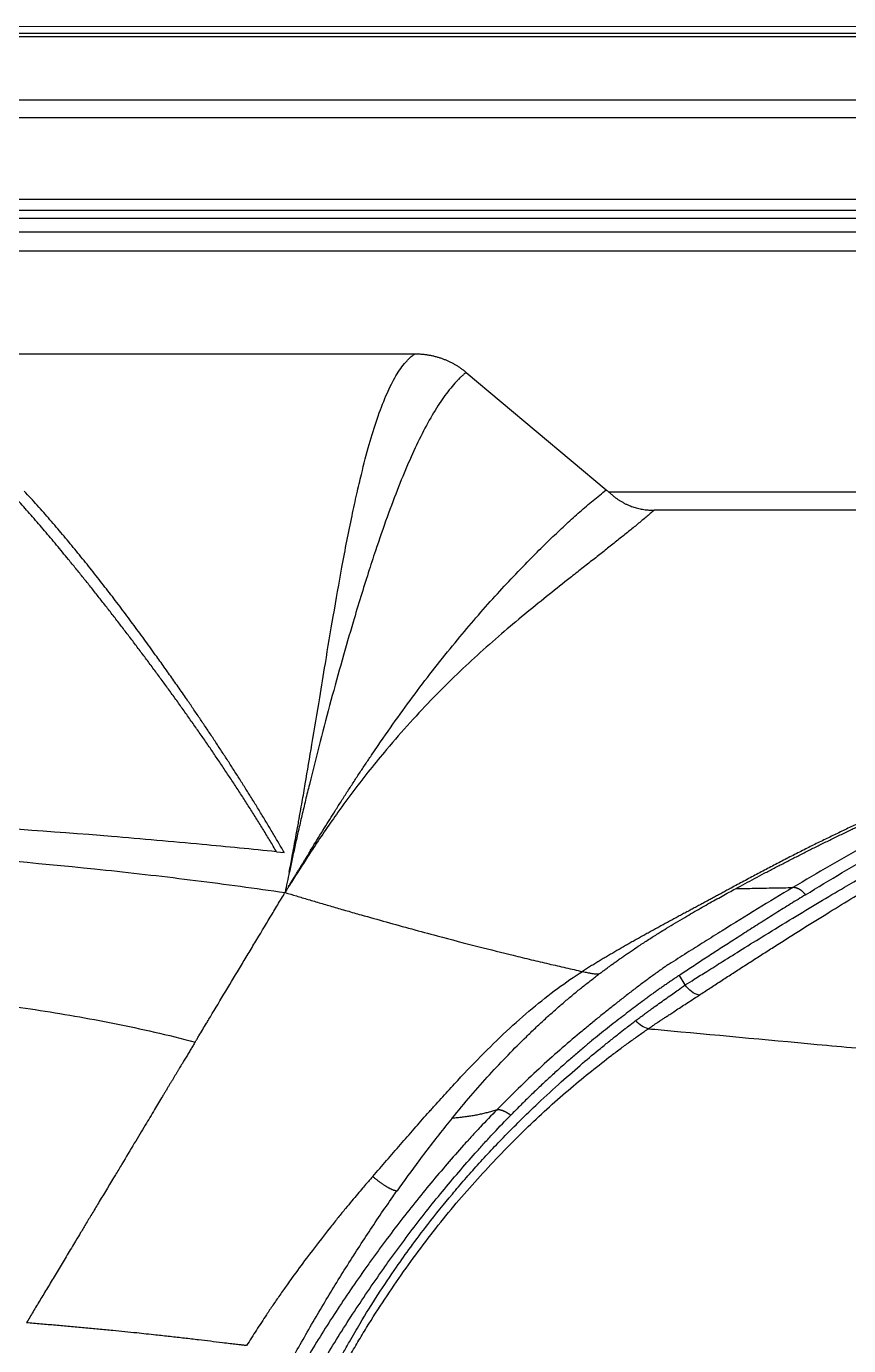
# Model space of a CAD drawing. Header units: inches. Extents: x 0 to 84, y -22 to 124.
# Drawn here: x 47.81 to 58.11, y 68.06 to 84.58 of the extents above; entities that cross this region are included whole.
import ezdxf

# ---------------------------------------------------------------- set-up
doc = ezdxf.new("R2010")
doc.units = ezdxf.units.IN
doc.header["$MEASUREMENT"] = 0
doc.layers.add('1', color=4, linetype='Continuous')

# ---------------------------------------------------------------- blocks, each defined once
blk = doc.blocks.new('2026 RELAY')
at = {"layer": '1', "linetype": 'Continuous', "lineweight": 18}
blk.add_line((5.882, 84.082), (78.2, 84.082), dxfattribs=at)
at = {"layer": '1', "color": 3, "linetype": 'Continuous', "lineweight": 25}
for p, q in [((11.728, 83.997), (72.354, 83.997)), ((11.728, 83.957), (72.354, 83.957)), ((72.354, 83.156), (11.728, 83.156)), ((11.728, 82.941), (72.354, 82.941)), ((69.789, 81.915), (14.293, 81.915)), ((14.293, 81.779), (69.789, 81.779)), ((61.461, 81.677), (21.921, 81.677)), ((21.921, 81.51), (61.461, 81.51)), ((21.921, 81.271), (61.461, 81.271)), ((31.405, 79.981), (52.677, 79.981)), ((53.318, 79.749), (55.072, 78.278)), ((65.23, 78.25), (55.106, 78.25)), ((64.935, 78.021), (55.672, 78.021)), ((49.818, 75.658), (49.817, 75.658)), ((51.103, 73.492), (51.106, 73.491)), ((51.095, 73.309), (51.096, 73.308)), ((56.06, 72.076), (55.988, 72.196))]:
    blk.add_line(p, q, dxfattribs=at)
at = {"layer": '1', "color": 3, "linetype": 'Continuous', "lineweight": 25, "flags": 128}
for points in [[(50.945, 73.744), (50.993, 73.739), (51.041, 73.734)], [(51.041, 73.734), (51.04, 73.737), (51.038, 73.74)]]:
    blk.add_lwpolyline(points, dxfattribs=at)
at = {"layer": '1', "color": 3, "linetype": 'Continuous', "lineweight": 25}
for points, knots in [([(51.103, 73.491), (51.116, 73.556), (51.136, 73.661), (51.165, 73.818), (51.192, 73.965), (51.226, 74.152), (51.264, 74.364), (51.32, 74.686), (51.394, 75.123), (51.477, 75.626), (51.565, 76.163), (51.658, 76.716), (51.747, 77.225), (51.825, 77.639), (51.887, 77.946), (51.948, 78.224), (52.019, 78.528), (52.102, 78.847), (52.205, 79.177), (52.31, 79.456), (52.405, 79.651), (52.483, 79.778), (52.535, 79.847), (52.577, 79.895), (52.606, 79.924), (52.63, 79.946), (52.649, 79.961), (52.664, 79.972), (52.673, 79.978), (52.677, 79.981)], [0, 0, 0, 0, 0.021699, 0.035701, 0.052922, 0.071404, 0.099163, 0.124965, 0.181569, 0.249955, 0.301644, 0.374957, 0.45528, 0.499964, 0.545158, 0.586827, 0.624976, 0.689339, 0.749991, 0.814654, 0.87502, 0.906681, 0.93756, 0.953468, 0.968848, 0.979165, 0.987796, 0.994741, 1, 1, 1, 1]), ([(52.677, 79.981), (52.684, 79.981), (52.698, 79.981), (52.718, 79.98), (52.739, 79.979), (52.759, 79.978), (52.779, 79.976), (52.799, 79.974), (52.82, 79.971), (52.84, 79.968), (52.86, 79.964), (52.88, 79.961), (52.899, 79.956), (52.919, 79.952), (52.939, 79.946), (52.959, 79.941), (52.978, 79.935), (52.998, 79.929), (53.023, 79.92), (53.053, 79.908), (53.089, 79.893), (53.124, 79.876), (53.158, 79.858), (53.192, 79.839), (53.225, 79.818), (53.257, 79.797), (53.288, 79.773), (53.308, 79.757), (53.318, 79.749)], [0, 0, 0, 0, 0.029605, 0.059114, 0.088537, 0.117887, 0.147176, 0.176416, 0.20562, 0.234799, 0.263967, 0.293134, 0.322315, 0.35152, 0.380762, 0.410054, 0.439408, 0.468835, 0.498348, 0.554582, 0.610492, 0.666164, 0.721682, 0.777133, 0.832605, 0.888182, 0.943952, 1, 1, 1, 1]), ([(53.318, 79.749), (53.314, 79.746), (53.307, 79.739), (53.295, 79.729), (53.284, 79.72), (53.273, 79.71), (53.261, 79.7), (53.245, 79.684), (53.225, 79.664), (53.202, 79.64), (53.162, 79.597), (53.107, 79.532), (53.011, 79.404), (52.892, 79.217), (52.75, 78.954), (52.61, 78.654), (52.47, 78.316), (52.327, 77.936), (52.201, 77.572), (52.091, 77.236), (51.998, 76.938), (51.889, 76.576), (51.764, 76.143), (51.626, 75.644), (51.488, 75.124), (51.383, 74.704), (51.307, 74.392), (51.262, 74.199), (51.218, 74.012), (51.178, 73.832), (51.141, 73.659), (51.117, 73.546), (51.106, 73.491)], [0, 0, 0, 0, 0.005157, 0.010312, 0.015466, 0.019579, 0.024699, 0.030827, 0.041105, 0.051405, 0.061729, 0.092786, 0.12359, 0.185351, 0.247626, 0.307567, 0.369105, 0.432318, 0.497282, 0.537249, 0.579072, 0.622754, 0.684754, 0.748457, 0.810821, 0.874239, 0.897405, 0.919688, 0.941089, 0.961608, 0.981245, 1, 1, 1, 1]), ([(50.945, 73.744), (50.931, 73.767), (50.904, 73.813), (50.863, 73.881), (50.822, 73.95), (50.781, 74.018), (50.739, 74.085), (50.697, 74.153), (50.655, 74.22), (50.612, 74.287), (50.57, 74.354), (50.527, 74.42), (50.484, 74.487), (50.441, 74.553), (50.397, 74.619), (50.354, 74.685), (50.31, 74.751), (50.266, 74.816), (50.222, 74.882), (50.178, 74.947), (50.134, 75.012), (50.089, 75.077), (50.045, 75.141), (50, 75.206), (49.955, 75.27), (49.91, 75.334), (49.865, 75.398), (49.82, 75.462), (49.775, 75.526), (49.729, 75.589), (49.684, 75.653), (49.638, 75.716), (49.592, 75.779), (49.547, 75.842), (49.501, 75.905), (49.455, 75.967), (49.409, 76.029), (49.363, 76.092), (49.317, 76.154), (49.27, 76.215), (49.224, 76.277), (49.178, 76.338), (49.132, 76.4), (49.085, 76.461), (49.039, 76.521), (48.992, 76.582), (48.946, 76.642), (48.899, 76.703), (48.853, 76.763), (48.806, 76.822), (48.759, 76.882), (48.713, 76.941), (48.666, 77), (48.62, 77.059), (48.573, 77.117), (48.526, 77.175), (48.48, 77.233), (48.433, 77.291), (48.386, 77.348), (48.33, 77.417), (48.265, 77.496), (48.19, 77.586), (48.115, 77.676), (48.04, 77.764), (47.965, 77.852), (47.89, 77.938), (47.816, 78.024), (47.742, 78.108), (47.667, 78.191), (47.593, 78.273), (47.52, 78.354), (47.47, 78.407), (47.446, 78.433)], [0, 0, 0, 0, 0.012932, 0.025865, 0.038797, 0.05173, 0.064662, 0.077594, 0.090527, 0.103459, 0.116391, 0.129322, 0.142254, 0.155185, 0.168116, 0.181046, 0.193977, 0.206908, 0.219838, 0.232769, 0.2457, 0.258631, 0.271562, 0.284494, 0.297426, 0.310357, 0.323289, 0.336221, 0.349153, 0.362084, 0.375016, 0.387947, 0.400879, 0.41381, 0.426741, 0.439672, 0.452603, 0.465534, 0.478465, 0.491396, 0.504327, 0.517259, 0.53019, 0.543121, 0.556052, 0.568983, 0.581913, 0.594844, 0.607775, 0.620705, 0.633635, 0.646565, 0.659495, 0.672425, 0.685355, 0.698285, 0.711214, 0.724144, 0.737074, 0.750003, 0.770835, 0.791666, 0.812498, 0.83333, 0.854161, 0.874993, 0.895825, 0.916658, 0.937491, 0.958325, 0.979162, 1, 1, 1, 1]), ([(49.817, 75.658), (49.8, 75.684), (49.765, 75.735), (49.712, 75.811), (49.659, 75.887), (49.606, 75.962), (49.552, 76.038), (49.498, 76.114), (49.439, 76.196), (49.374, 76.286), (49.304, 76.384), (49.233, 76.481), (49.161, 76.578), (49.089, 76.675), (49.017, 76.771), (48.944, 76.868), (48.87, 76.964), (48.796, 77.06), (48.722, 77.155), (48.647, 77.25), (48.572, 77.345), (48.496, 77.439), (48.419, 77.533), (48.342, 77.627), (48.265, 77.719), (48.187, 77.812), (48.108, 77.903), (48.029, 77.994), (47.949, 78.084), (47.868, 78.173), (47.815, 78.231), (47.787, 78.261)], [0, 0, 0, 0, 0.026529, 0.053127, 0.079794, 0.106531, 0.133336, 0.160212, 0.187157, 0.222173, 0.257368, 0.292743, 0.328298, 0.364034, 0.399952, 0.436051, 0.472334, 0.508801, 0.545451, 0.582288, 0.61931, 0.65652, 0.693918, 0.731506, 0.769285, 0.807254, 0.845416, 0.88377, 0.922318, 0.961061, 1, 1, 1, 1]), ([(51.095, 73.309), (51.104, 73.324), (51.123, 73.355), (51.151, 73.4), (51.177, 73.443), (51.202, 73.484), (51.226, 73.523), (51.249, 73.561), (51.27, 73.597), (51.291, 73.631), (51.311, 73.663), (51.329, 73.693), (51.347, 73.722), (51.363, 73.749), (51.379, 73.775), (51.439, 73.874), (51.539, 74.037), (51.66, 74.229), (51.757, 74.382), (51.836, 74.505), (51.914, 74.625), (51.991, 74.742), (52.067, 74.856), (52.142, 74.967), (52.275, 75.162), (52.465, 75.434), (52.712, 75.771), (52.961, 76.095), (53.205, 76.397), (53.445, 76.681), (53.678, 76.944), (53.911, 77.195), (54.094, 77.384), (54.229, 77.521), (54.317, 77.607), (54.404, 77.691), (54.489, 77.772), (54.574, 77.851), (54.659, 77.928), (54.742, 78.002), (54.825, 78.074), (54.908, 78.144), (54.99, 78.212), (55.044, 78.256), (55.072, 78.278)], [0, 0, 0, 0, 0.005801, 0.011395, 0.016782, 0.021963, 0.026938, 0.031707, 0.036271, 0.040631, 0.044785, 0.048736, 0.052482, 0.056024, 0.059363, 0.062498, 0.095173, 0.125015, 0.14307, 0.161061, 0.178989, 0.196858, 0.214668, 0.232421, 0.250118, 0.309857, 0.371481, 0.435037, 0.50055, 0.561767, 0.625737, 0.687793, 0.750767, 0.774928, 0.79879, 0.822351, 0.845612, 0.868572, 0.891231, 0.913588, 0.935643, 0.957397, 0.978849, 1, 1, 1, 1]), ([(55.072, 78.278), (55.077, 78.273), (55.089, 78.264), (55.1, 78.255), (55.106, 78.25)], [0, 0, 0, 0, 0.5000249, 1, 1, 1, 1]), ([(55.106, 78.25), (55.111, 78.246), (55.119, 78.238), (55.133, 78.225), (55.146, 78.213), (55.16, 78.202), (55.174, 78.19), (55.188, 78.179), (55.203, 78.169), (55.217, 78.158), (55.232, 78.148), (55.247, 78.139), (55.263, 78.13), (55.278, 78.121), (55.294, 78.112), (55.31, 78.104), (55.326, 78.096), (55.342, 78.089), (55.363, 78.08), (55.388, 78.07), (55.418, 78.06), (55.448, 78.051), (55.479, 78.043), (55.511, 78.036), (55.542, 78.031), (55.574, 78.027), (55.607, 78.024), (55.639, 78.022), (55.661, 78.021), (55.672, 78.021)], [0, 0, 0, 0, 0.030984, 0.061692, 0.092139, 0.12234, 0.152312, 0.182069, 0.21163, 0.241009, 0.270226, 0.299296, 0.328238, 0.35707, 0.385809, 0.414474, 0.443083, 0.471655, 0.500209, 0.550439, 0.600328, 0.649981, 0.699507, 0.749012, 0.798607, 0.848397, 0.89849, 0.94899, 1, 1, 1, 1]), ([(55.672, 78.021), (55.656, 78.007), (55.622, 77.979), (55.571, 77.936), (55.518, 77.892), (55.463, 77.847), (55.408, 77.801), (55.35, 77.754), (55.291, 77.707), (55.231, 77.658), (55.169, 77.609), (55.105, 77.558), (55.04, 77.507), (54.974, 77.454), (54.906, 77.401), (54.836, 77.346), (54.765, 77.29), (54.692, 77.233), (54.557, 77.126), (54.355, 76.966), (54.08, 76.744), (53.793, 76.504), (53.404, 76.163), (52.915, 75.696), (52.451, 75.186), (52.116, 74.776), (51.913, 74.515), (51.728, 74.263), (51.56, 74.023), (51.442, 73.847), (51.358, 73.718), (51.306, 73.639), (51.252, 73.554), (51.197, 73.469), (51.145, 73.386), (51.112, 73.333), (51.096, 73.308)], [0, 0, 0, 0, 0.012429, 0.025144, 0.038142, 0.051426, 0.064994, 0.078846, 0.092983, 0.107404, 0.122109, 0.137097, 0.152367, 0.16792, 0.183755, 0.199872, 0.216269, 0.232947, 0.249905, 0.309107, 0.370544, 0.434197, 0.500049, 0.626023, 0.750091, 0.792825, 0.834475, 0.875063, 0.906273, 0.937532, 0.947371, 0.957782, 0.968766, 0.980234, 0.990646, 1, 1, 1, 1]), ([(56.06, 72.076), (56.098, 72.1), (56.188, 72.157), (56.344, 72.255), (56.543, 72.38), (56.786, 72.532), (57.079, 72.713), (57.401, 72.91), (57.733, 73.111), (58.102, 73.329), (58.522, 73.572), (59.007, 73.843), (59.518, 74.118), (59.988, 74.362), (60.404, 74.573), (60.753, 74.747), (61.091, 74.913), (61.418, 75.071), (61.734, 75.222), (61.963, 75.33), (62.108, 75.399), (62.174, 75.43), (62.243, 75.462), (62.313, 75.495), (62.384, 75.529), (62.457, 75.565), (62.574, 75.623), (62.715, 75.696), (62.856, 75.774), (62.955, 75.831), (63.037, 75.879), (63.123, 75.931), (63.222, 75.994), (63.31, 76.055), (63.383, 76.109), (63.436, 76.151), (63.481, 76.189), (63.52, 76.224), (63.552, 76.254), (63.578, 76.28), (63.593, 76.296), (63.601, 76.303)], [0, 0, 0, 0, 0.014182, 0.033809, 0.058881, 0.089397, 0.12536, 0.169083, 0.210839, 0.250624, 0.308201, 0.36913, 0.433412, 0.501043, 0.546273, 0.590121, 0.632589, 0.673676, 0.713382, 0.751706, 0.759721, 0.768027, 0.776626, 0.785518, 0.794702, 0.804179, 0.813949, 0.841739, 0.862408, 0.875954, 0.887128, 0.901161, 0.918052, 0.937799, 0.949956, 0.961022, 0.970997, 0.979882, 0.987678, 0.994383, 1, 1, 1, 1]), ([(56.235, 71.948), (56.279, 71.977), (56.369, 72.036), (56.505, 72.125), (56.644, 72.215), (56.785, 72.306), (56.929, 72.399), (57.075, 72.492), (57.289, 72.629), (57.565, 72.803), (57.895, 73.008), (58.277, 73.241), (58.71, 73.498), (59.197, 73.775), (59.687, 74.043), (60.177, 74.303), (60.682, 74.561), (61.084, 74.762), (61.405, 74.92), (61.641, 75.035), (61.902, 75.162), (62.125, 75.269), (62.289, 75.347), (62.372, 75.386), (62.426, 75.412), (62.464, 75.431), (62.499, 75.448), (62.533, 75.465), (62.567, 75.482), (62.601, 75.499), (62.634, 75.516), (62.678, 75.539), (62.734, 75.569), (62.803, 75.607), (62.875, 75.647), (62.946, 75.689), (63.018, 75.733), (63.098, 75.784), (63.183, 75.84), (63.262, 75.895), (63.327, 75.943), (63.38, 75.984), (63.44, 76.033), (63.504, 76.09), (63.558, 76.143), (63.598, 76.186), (63.625, 76.217), (63.652, 76.25), (63.669, 76.272), (63.679, 76.285)], [0, 0, 0, 0, 0.016902, 0.034141, 0.051706, 0.069589, 0.087778, 0.106264, 0.12504, 0.169179, 0.210824, 0.249944, 0.314156, 0.374759, 0.434148, 0.499624, 0.559891, 0.624605, 0.651104, 0.680764, 0.713604, 0.74966, 0.764845, 0.775274, 0.780932, 0.785462, 0.789972, 0.794461, 0.798929, 0.803376, 0.807802, 0.812207, 0.821367, 0.83107, 0.841303, 0.852009, 0.863171, 0.874794, 0.891045, 0.906024, 0.916603, 0.927018, 0.937273, 0.953145, 0.968623, 0.976539, 0.984314, 0.990742, 1, 1, 1, 1]), ([(51.038, 73.74), (51.026, 73.761), (51.001, 73.804), (50.963, 73.868), (50.926, 73.932), (50.888, 73.995), (50.85, 74.059), (50.812, 74.122), (50.774, 74.185), (50.736, 74.248), (50.697, 74.311), (50.659, 74.373), (50.62, 74.436), (50.581, 74.498), (50.542, 74.56), (50.503, 74.622), (50.464, 74.684), (50.424, 74.746), (50.385, 74.807), (50.345, 74.869), (50.305, 74.93), (50.265, 74.991), (50.225, 75.052), (50.185, 75.113), (50.145, 75.174), (50.104, 75.235), (50.064, 75.296), (50.023, 75.356), (49.982, 75.417), (49.941, 75.477), (49.9, 75.537), (49.859, 75.598), (49.832, 75.638), (49.818, 75.658)], [0, 0, 0, 0, 0.031253, 0.062574, 0.093963, 0.125419, 0.156942, 0.188533, 0.220191, 0.251916, 0.283707, 0.315566, 0.347491, 0.379484, 0.411542, 0.443668, 0.47586, 0.508118, 0.540443, 0.572835, 0.605293, 0.637818, 0.670409, 0.703066, 0.735791, 0.768582, 0.80144, 0.834365, 0.867357, 0.900417, 0.933544, 0.966738, 1, 1, 1, 1]), ([(61.144, 75.229), (60.831, 75.086), (60.518, 74.94), (59.893, 74.641), (59.581, 74.487), (58.958, 74.169), (58.647, 74.004), (58.182, 73.746), (58.026, 73.658), (57.717, 73.48), (57.562, 73.389), (57.407, 73.296)], [0, 0, 0, 0, 0.25, 0.25, 0.5, 0.5, 0.75, 0.75, 0.875, 0.875, 1, 1, 1, 1]), ([(60.432, 75.07), (60.383, 75.05), (60.283, 75.008), (60.134, 74.946), (59.985, 74.883), (59.835, 74.819), (59.686, 74.756), (59.537, 74.691), (59.388, 74.627), (59.238, 74.561), (59.089, 74.495), (58.939, 74.428), (58.789, 74.361), (58.64, 74.293), (58.49, 74.224), (58.34, 74.154), (58.19, 74.083), (58.04, 74.011), (57.89, 73.938), (57.739, 73.865), (57.586, 73.788), (57.43, 73.71), (57.271, 73.628), (57.112, 73.545), (56.953, 73.461), (56.794, 73.376), (56.688, 73.319), (56.635, 73.29)], [0, 0, 0, 0, 0.039475, 0.07895, 0.118425, 0.157899, 0.197374, 0.236848, 0.276323, 0.315799, 0.355274, 0.394749, 0.434223, 0.473698, 0.513171, 0.552645, 0.592119, 0.631592, 0.671065, 0.710537, 0.75001, 0.791675, 0.833341, 0.875006, 0.916672, 0.958336, 1, 1, 1, 1]), ([(56.691, 73.282), (56.731, 73.303), (56.81, 73.346), (56.93, 73.411), (57.051, 73.475), (57.173, 73.539), (57.297, 73.603), (57.422, 73.667), (57.548, 73.732), (57.675, 73.796), (57.804, 73.859), (57.934, 73.923), (58.066, 73.987), (58.198, 74.05), (58.332, 74.114), (58.467, 74.177), (58.64, 74.257), (58.847, 74.351), (59.087, 74.459), (59.324, 74.563), (59.543, 74.658), (59.747, 74.746), (59.937, 74.827), (60.127, 74.907), (60.318, 74.987), (60.445, 75.04), (60.508, 75.066)], [0, 0, 0, 0, 0.0309238, 0.0621915, 0.0938015, 0.1257531, 0.1580466, 0.1906827, 0.2236625, 0.256987, 0.2906572, 0.3246745, 0.35904, 0.3937549, 0.4288197, 0.4642347, 0.5, 0.5642385, 0.6273175, 0.6892372, 0.7499999, 0.800004, 0.8500061, 0.9000059, 0.9500037, 1, 1, 1, 1]), ([(57.565, 73.205), (57.719, 73.299), (57.872, 73.392), (58.181, 73.574), (58.335, 73.663), (58.799, 73.925), (59.11, 74.092), (59.733, 74.415), (60.046, 74.57), (60.673, 74.873), (60.987, 75.021), (61.302, 75.166)], [0, 0, 0, 0, 0.125, 0.125, 0.25, 0.25, 0.5, 0.5, 0.75, 0.75, 1, 1, 1, 1]), ([(50.945, 73.744), (50.635, 73.776), (49.946, 73.844), (48.498, 73.972), (47.173, 74.063), (46.227, 74.112), (46.041, 74.122)], [0.0113261, 0.0113261, 0.0113261, 0.0113261, 0.0625, 0.125, 0.25, 0.2805922, 0.2805922, 0.2805922, 0.2805922]), ([(44.131, 73.835), (44.186, 73.833), (44.994, 73.806), (46.555, 73.726), (48.433, 73.563), (49.931, 73.389), (50.678, 73.288), (51.051, 73.234)], [0.6159142, 0.6159142, 0.6159142, 0.6159142, 0.625, 0.75, 0.875, 0.9375, 1, 1, 1, 1]), ([(50.08, 71.618), (50.092, 71.637), (50.167, 71.764), (50.309, 71.999), (50.472, 72.27), (50.601, 72.485), (50.73, 72.699), (50.857, 72.911), (50.967, 73.094), (51.021, 73.184), (51.044, 73.222), (51.051, 73.234)], [0.0254613, 0.0254613, 0.0254613, 0.0254613, 0.03125, 0.0625, 0.09375, 0.109375, 0.125, 0.15625, 0.171875, 0.1796875, 0.1833258, 0.1833258, 0.1833258, 0.1833258]), ([(51.096, 73.308), (51.088, 73.296), (51.073, 73.271), (51.058, 73.246), (51.051, 73.234)], [0, 0, 0, 0, 0.499714, 1, 1, 1, 1]), ([(51.051, 73.234), (51.098, 73.22), (51.195, 73.191), (51.343, 73.146), (51.498, 73.1), (51.66, 73.053), (51.829, 73.004), (52.049, 72.941), (52.425, 72.835), (52.917, 72.7), (53.447, 72.562), (53.84, 72.464), (54.131, 72.393), (54.351, 72.341), (54.564, 72.292), (54.704, 72.261), (54.773, 72.245)], [0, 0, 0, 0, 0.038043, 0.077916, 0.119625, 0.163176, 0.208573, 0.255818, 0.34085, 0.511616, 0.652428, 0.767471, 0.828325, 0.887374, 0.944597, 1, 1, 1, 1]), ([(57.407, 73.296), (57.26, 73.208), (56.964, 73.03), (56.596, 72.801), (56.301, 72.616), (56.079, 72.477), (55.923, 72.377), (55.835, 72.321), (55.819, 72.311), (55.811, 72.305), (55.806, 72.302), (55.804, 72.301), (55.793, 72.293), (55.775, 72.28), (55.721, 72.242), (55.638, 72.183), (55.528, 72.101), (55.419, 72.018), (55.309, 71.934), (55.201, 71.848), (55.091, 71.762), (54.978, 71.671), (54.86, 71.575), (54.699, 71.441), (54.49, 71.263), (54.232, 71.03), (53.969, 70.781), (53.791, 70.604), (53.702, 70.512)], [0, 0, 0, 0, 0.125, 0.25, 0.3125, 0.375, 0.4375, 0.445312, 0.449219, 0.451172, 0.452148, 0.453125, 0.453613, 0.460938, 0.46875, 0.5, 0.53125, 0.5625, 0.59375, 0.625, 0.65625, 0.6875, 0.71875, 0.75, 0.8125, 0.875, 0.9375, 1, 1, 1, 1]), ([(56.635, 73.29), (56.617, 73.28), (56.583, 73.262), (56.531, 73.233), (56.479, 73.205), (56.426, 73.177), (56.374, 73.148), (56.321, 73.12), (56.268, 73.091), (56.214, 73.063), (56.161, 73.034), (56.108, 73.005), (56.054, 72.977), (56, 72.948), (55.946, 72.919), (55.892, 72.889), (55.838, 72.86), (55.784, 72.831), (55.73, 72.801), (55.676, 72.772), (55.622, 72.742), (55.568, 72.712), (55.514, 72.682), (55.461, 72.652), (55.407, 72.622), (55.353, 72.592), (55.299, 72.561), (55.246, 72.53), (55.193, 72.499), (55.139, 72.468), (55.086, 72.437), (55.034, 72.406), (54.981, 72.374), (54.928, 72.342), (54.876, 72.31), (54.824, 72.278), (54.79, 72.256), (54.773, 72.245)], [0, 0, 0, 0, 0.028573, 0.057144, 0.085715, 0.114285, 0.142855, 0.171425, 0.199995, 0.228566, 0.257137, 0.285709, 0.314281, 0.342854, 0.371426, 0.4, 0.428573, 0.457147, 0.485721, 0.514295, 0.542868, 0.571442, 0.600015, 0.628587, 0.657159, 0.685731, 0.714302, 0.742872, 0.771442, 0.800011, 0.82858, 0.857149, 0.885718, 0.914287, 0.942857, 0.971428, 1, 1, 1, 1]), ([(54.988, 72.218), (55, 72.227), (55.025, 72.245), (55.062, 72.273), (55.101, 72.302), (55.141, 72.331), (55.182, 72.36), (55.225, 72.391), (55.268, 72.421), (55.313, 72.453), (55.36, 72.484), (55.42, 72.526), (55.506, 72.583), (55.615, 72.654), (55.726, 72.724), (55.871, 72.814), (56.043, 72.917), (56.216, 73.017), (56.343, 73.09), (56.434, 73.14), (56.522, 73.189), (56.607, 73.236), (56.664, 73.267), (56.691, 73.282)], [0, 0, 0, 0, 0.021489, 0.043761, 0.066814, 0.090646, 0.115258, 0.14065, 0.166822, 0.193772, 0.221499, 0.250001, 0.30264, 0.374999, 0.446517, 0.5, 0.635275, 0.75, 0.803707, 0.855559, 0.905556, 0.953703, 1, 1, 1, 1]), ([(57.565, 73.205), (57.534, 73.186), (57.472, 73.148), (57.38, 73.091), (57.288, 73.034), (57.195, 72.976), (57.103, 72.918), (57.011, 72.86), (56.919, 72.801), (56.827, 72.742), (56.734, 72.683), (56.618, 72.608), (56.478, 72.518), (56.314, 72.412), (56.151, 72.304), (56.042, 72.232), (55.988, 72.196)], [0, 0, 0, 0, 0.058405, 0.11681, 0.175214, 0.233618, 0.292022, 0.350426, 0.408829, 0.467232, 0.525636, 0.58404, 0.688031, 0.792021, 0.89601, 1, 1, 1, 1]), ([(56.691, 73.282), (56.771, 73.284), (56.93, 73.287), (57.169, 73.292), (57.328, 73.295), (57.407, 73.296)], [0, 0, 0, 0, 0.333336, 0.666669, 1, 1, 1, 1]), ([(57.565, 73.205), (57.563, 73.208), (57.56, 73.213), (57.554, 73.22), (57.548, 73.226), (57.542, 73.233), (57.536, 73.239), (57.53, 73.245), (57.523, 73.251), (57.517, 73.256), (57.51, 73.262), (57.503, 73.266), (57.496, 73.271), (57.488, 73.275), (57.481, 73.279), (57.474, 73.282), (57.466, 73.285), (57.459, 73.288), (57.452, 73.29), (57.444, 73.292), (57.437, 73.294), (57.429, 73.295), (57.422, 73.296), (57.414, 73.296), (57.41, 73.296), (57.407, 73.296)], [0, 0, 0, 0, 0.0433691, 0.0867667, 0.1301901, 0.1736369, 0.2171045, 0.2605901, 0.3040913, 0.3476052, 0.3911293, 0.4346608, 0.478197, 0.5217353, 0.5652728, 0.6088068, 0.6523346, 0.6958534, 0.7393604, 0.7828529, 0.8263281, 0.8697831, 0.9132153, 0.9566219, 1, 1, 1, 1]), ([(52.148, 69.678), (52.265, 69.812), (52.439, 70.012), (52.667, 70.274), (52.794, 70.419), (52.878, 70.514), (52.934, 70.577), (53.032, 70.685), (53.226, 70.898), (53.5, 71.186), (53.824, 71.502), (54.145, 71.786), (54.461, 72.037), (54.669, 72.18), (54.773, 72.245)], [0, 0, 0, 0, 0.125, 0.1875, 0.25, 0.265625, 0.28125, 0.3125, 0.375, 0.5, 0.625, 0.75, 0.875, 1, 1, 1, 1]), ([(53.142, 70.407), (53.221, 70.503), (53.378, 70.691), (53.612, 70.955), (53.844, 71.202), (54.034, 71.393), (54.184, 71.537), (54.296, 71.642), (54.407, 71.742), (54.517, 71.838), (54.627, 71.931), (54.735, 72.021), (54.844, 72.107), (54.928, 72.172), (54.976, 72.209), (54.988, 72.218)], [0, 0, 0, 0, 0.0625, 0.125, 0.1875, 0.25, 0.28125, 0.3125, 0.34375, 0.375, 0.40625, 0.4375, 0.46875, 0.5, 0.5107608, 0.5107608, 0.5107608, 0.5107608]), ([(54.773, 72.245), (54.784, 72.243), (54.804, 72.238), (54.831, 72.232), (54.852, 72.228), (54.868, 72.225), (54.883, 72.222), (54.9, 72.219), (54.919, 72.217), (54.937, 72.216), (54.955, 72.216), (54.972, 72.216), (54.983, 72.217), (54.988, 72.218)], [0, 0, 0, 0, 0.1537783, 0.2806593, 0.3806421, 0.4537528, 0.5000143, 0.593027, 0.6821377, 0.7673833, 0.8487616, 0.9262937, 1, 1, 1, 1]), ([(34.125, 71.413), (34.462, 71.493), (34.794, 71.56), (35.453, 71.681), (35.781, 71.734), (36.762, 71.878), (37.414, 71.953), (38.392, 72.041), (38.719, 72.067), (39.372, 72.11), (39.699, 72.128), (40.683, 72.172), (41.342, 72.187), (42.173, 72.186), (42.339, 72.185), (42.672, 72.182), (42.838, 72.179), (43.335, 72.168), (43.665, 72.157), (44.323, 72.127), (44.651, 72.108), (45.306, 72.064), (45.634, 72.037), (46.288, 71.976), (46.614, 71.942), (47.269, 71.862), (47.596, 71.818), (48.253, 71.717), (48.582, 71.66), (49.081, 71.561), (49.248, 71.525), (49.585, 71.448), (49.754, 71.406), (49.925, 71.36)], [0, 0, 0, 0, 0.0625, 0.0625, 0.125, 0.125, 0.25, 0.25, 0.3125, 0.3125, 0.375, 0.375, 0.5, 0.5, 0.53125, 0.53125, 0.5625, 0.5625, 0.625, 0.625, 0.6875, 0.6875, 0.75, 0.75, 0.8125, 0.8125, 0.875, 0.875, 0.9375, 0.9375, 0.96875, 0.96875, 1, 1, 1, 1]), ([(55.987, 72.196), (55.972, 72.186), (55.943, 72.167), (55.898, 72.137), (55.853, 72.107), (55.809, 72.076), (55.765, 72.046), (55.72, 72.014), (55.676, 71.983), (55.632, 71.951), (55.589, 71.919), (55.529, 71.875), (55.455, 71.819), (55.366, 71.752), (55.276, 71.683), (55.183, 71.611), (55.087, 71.536), (54.989, 71.457), (54.889, 71.375), (54.801, 71.303), (54.728, 71.241), (54.669, 71.19), (54.61, 71.139), (54.55, 71.086), (54.49, 71.033), (54.43, 70.979), (54.369, 70.923), (54.308, 70.867), (54.247, 70.81), (54.186, 70.751), (54.124, 70.692), (54.062, 70.632), (54.001, 70.571), (53.939, 70.509), (53.897, 70.467), (53.877, 70.446)], [0, 0, 0, 0, 0.0225946, 0.0451881, 0.0677871, 0.090389, 0.1129818, 0.1355758, 0.158183, 0.1807923, 0.2033844, 0.2259671, 0.273027, 0.3201401, 0.3672436, 0.414299, 0.4613406, 0.5084014, 0.5554814, 0.602572, 0.6290761, 0.655577, 0.6820737, 0.7085674, 0.7350592, 0.7615502, 0.7880413, 0.8145335, 0.8410275, 0.8675228, 0.8940188, 0.9205146, 0.94701, 0.9735051, 1, 1, 1, 1]), ([(55.442, 71.631), (55.448, 71.636), (55.463, 71.647), (55.489, 71.666), (55.521, 71.69), (55.557, 71.717), (55.594, 71.744), (55.632, 71.771), (55.684, 71.809), (55.751, 71.856), (55.828, 71.912), (55.902, 71.964), (55.979, 72.019), (56.03, 72.055), (56.06, 72.076)], [0, 0, 0, 0, 0.032174, 0.07347, 0.123928, 0.191369, 0.25004, 0.303178, 0.375719, 0.500645, 0.625381, 0.750193, 0.854556, 1, 1, 1, 1]), ([(56.234, 71.948), (56.201, 71.955), (56.168, 71.97), (56.108, 72.015), (56.081, 72.044), (56.06, 72.076)], [0, 0, 0, 0, 0.5, 0.5, 1, 1, 1, 1]), ([(55.599, 71.528), (55.615, 71.539), (55.644, 71.559), (55.683, 71.586), (55.714, 71.607), (55.738, 71.623), (55.761, 71.638), (55.789, 71.657), (55.826, 71.681), (55.869, 71.709), (55.947, 71.761), (56.07, 71.841), (56.176, 71.91), (56.234, 71.948)], [0, 0, 0, 0, 0.075031, 0.137702, 0.187791, 0.225131, 0.249605, 0.298019, 0.35574, 0.422868, 0.499503, 0.721746, 1, 1, 1, 1]), ([(49.925, 71.36), (49.927, 71.364), (49.931, 71.37), (49.939, 71.383), (49.953, 71.406), (49.98, 71.452), (50.02, 71.518), (50.056, 71.577), (50.076, 71.611), (50.08, 71.618)], [0, 0, 0, 0, 0.00097656, 0.00195312, 0.00390625, 0.0078125, 0.015625, 0.0234375, 0.02546128, 0.02546128, 0.02546128, 0.02546128]), ([(51.58, 67.093), (51.588, 67.108), (51.604, 67.14), (51.626, 67.182), (51.651, 67.23), (51.684, 67.293), (51.727, 67.375), (51.787, 67.484), (51.873, 67.638), (52.016, 67.883), (52.211, 68.196), (52.424, 68.514), (52.633, 68.807), (52.865, 69.115), (53.092, 69.397), (53.301, 69.642), (53.463, 69.824), (53.632, 70.008), (53.808, 70.192), (54.005, 70.39), (54.24, 70.618), (54.504, 70.861), (54.766, 71.089), (54.967, 71.256), (55.116, 71.376), (55.218, 71.458), (55.303, 71.525), (55.365, 71.573), (55.409, 71.607), (55.433, 71.625), (55.442, 71.631)], [0, 0, 0, 0, 0.007594, 0.015782, 0.021416, 0.031427, 0.047498, 0.06283, 0.086729, 0.125904, 0.18856, 0.250863, 0.2969, 0.350628, 0.426071, 0.463581, 0.501401, 0.541886, 0.583413, 0.62603, 0.681038, 0.751297, 0.817873, 0.875464, 0.906605, 0.937336, 0.960666, 0.978942, 0.992076, 1, 1, 1, 1]), ([(55.599, 71.528), (55.57, 71.534), (55.541, 71.546), (55.487, 71.582), (55.462, 71.605), (55.442, 71.631)], [0, 0, 0, 0, 0.5, 0.5, 1, 1, 1, 1]), ([(51.654, 67.054), (51.671, 67.085), (51.704, 67.146), (51.771, 67.269), (51.856, 67.423), (51.962, 67.605), (52.108, 67.846), (52.297, 68.142), (52.533, 68.488), (52.779, 68.824), (53.032, 69.149), (53.292, 69.46), (53.646, 69.855), (54.006, 70.221), (54.363, 70.554), (54.628, 70.787), (54.887, 71.001), (55.097, 71.164), (55.258, 71.285), (55.375, 71.371), (55.47, 71.439), (55.535, 71.484), (55.567, 71.506), (55.585, 71.519), (55.594, 71.525), (55.599, 71.528)], [0, 0, 0, 0, 0.015625, 0.03125, 0.0625, 0.09375, 0.125, 0.1875, 0.25, 0.3125, 0.375, 0.4375, 0.5, 0.625, 0.6875, 0.75, 0.8125, 0.875, 0.90625, 0.9375, 0.96875, 0.984375, 0.992188, 0.996094, 1, 1, 1, 1]), ([(55.599, 71.528), (55.653, 71.523), (56.357, 71.458), (57.225, 71.378), (58.191, 71.288), (58.517, 71.258), (58.69, 71.242), (58.72, 71.24), (58.762, 71.236), (58.821, 71.23), (58.915, 71.221), (59.046, 71.206), (59.2, 71.185), (59.574, 71.128), (60.131, 71.01), (60.859, 70.786), (61.567, 70.496), (62.221, 70.155), (62.658, 69.878), (62.897, 69.71), (62.976, 69.653), (63.064, 69.588), (63.142, 69.529), (63.242, 69.451), (63.301, 69.405), (63.401, 69.326), (63.487, 69.256), (63.549, 69.206)], [0.6003195, 0.6003195, 0.6003195, 0.6003195, 0.6054726, 0.6679726, 0.6835976, 0.6982461, 0.6992226, 0.7001992, 0.7011757, 0.7031289, 0.705082, 0.7070351, 0.7109414, 0.7148476, 0.7304726, 0.7460976, 0.7617226, 0.7773476, 0.7910195, 0.7929726, 0.7949257, 0.7968789, 0.7995644, 0.8007851, 0.8046914, 0.8085976, 0.8176531, 0.8176531, 0.8176531, 0.8176531]), ([(49.925, 71.36), (49.921, 71.353), (49.912, 71.339), (49.899, 71.317), (49.886, 71.294), (49.872, 71.271), (49.858, 71.247), (49.843, 71.223), (49.828, 71.198), (49.813, 71.173), (49.797, 71.147), (49.781, 71.12), (49.765, 71.093), (49.748, 71.065), (49.731, 71.037), (49.713, 71.008), (49.696, 70.978), (49.677, 70.948), (49.659, 70.917), (49.64, 70.885), (49.62, 70.853), (49.6, 70.82), (49.58, 70.786), (49.56, 70.752), (49.538, 70.717), (49.492, 70.639), (49.413, 70.509), (49.296, 70.313), (49.16, 70.087), (49.035, 69.878), (48.889, 69.636), (48.766, 69.431), (48.643, 69.226), (48.565, 69.097), (48.495, 68.979), (48.432, 68.875), (48.376, 68.782), (48.324, 68.695), (48.273, 68.61), (48.222, 68.526), (48.173, 68.443), (48.124, 68.362), (48.077, 68.283), (48.03, 68.206), (47.984, 68.13), (47.94, 68.056), (47.897, 67.984), (47.854, 67.914), (47.827, 67.867), (47.813, 67.845)], [0, 0, 0, 0, 0.009225, 0.018551, 0.027978, 0.037509, 0.047142, 0.056879, 0.06672, 0.076666, 0.086716, 0.096873, 0.107135, 0.117504, 0.127979, 0.138562, 0.149251, 0.160049, 0.170953, 0.181966, 0.193086, 0.204314, 0.215651, 0.227095, 0.238648, 0.250309, 0.303168, 0.362387, 0.428101, 0.500374, 0.536521, 0.625326, 0.661441, 0.69432, 0.723928, 0.750245, 0.772097, 0.793524, 0.814519, 0.835078, 0.855196, 0.87487, 0.894097, 0.912876, 0.931204, 0.94908, 0.966505, 0.983478, 1, 1, 1, 1]), ([(53.702, 70.512), (53.633, 70.442), (53.564, 70.369), (53.459, 70.258), (53.424, 70.22), (53.355, 70.145), (53.32, 70.107), (53.148, 69.915), (53.011, 69.757), (52.741, 69.432), (52.608, 69.265), (52.41, 69.008), (52.345, 68.921), (52.247, 68.789), (52.215, 68.745), (52.15, 68.656), (52.118, 68.611), (51.957, 68.385), (51.832, 68.203), (51.651, 67.927), (51.591, 67.834), (51.474, 67.648), (51.416, 67.555), (51.331, 67.414), (51.302, 67.367), (51.246, 67.272), (51.219, 67.225), (51.136, 67.082), (51.082, 66.987), (50.977, 66.795), (50.925, 66.698), (50.822, 66.504), (50.772, 66.406), (50.723, 66.307)], [0, 0, 0, 0, 0.0625, 0.0625, 0.09375, 0.09375, 0.125, 0.125, 0.25, 0.25, 0.375, 0.375, 0.4375, 0.4375, 0.46875, 0.46875, 0.5, 0.5, 0.625, 0.625, 0.6875, 0.6875, 0.75, 0.75, 0.78125, 0.78125, 0.8125, 0.8125, 0.875, 0.875, 0.9375, 0.9375, 1, 1, 1, 1]), ([(50.899, 66.201), (50.946, 66.299), (50.995, 66.396), (51.094, 66.589), (51.144, 66.685), (51.247, 66.876), (51.299, 66.971), (51.366, 67.088), (51.379, 67.112), (51.406, 67.159), (51.42, 67.182), (51.448, 67.23), (51.462, 67.253), (51.49, 67.301), (51.505, 67.325), (51.577, 67.445), (51.635, 67.541), (51.753, 67.73), (51.813, 67.824), (51.996, 68.105), (52.121, 68.291), (52.283, 68.521), (52.315, 68.567), (52.38, 68.657), (52.413, 68.702), (52.511, 68.837), (52.577, 68.925), (52.776, 69.186), (52.91, 69.356), (53.182, 69.684), (53.319, 69.844), (53.493, 70.037), (53.527, 70.076), (53.597, 70.152), (53.632, 70.19), (53.737, 70.302), (53.807, 70.375), (53.877, 70.446)], [0, 0, 0, 0, 0.0625, 0.0625, 0.125, 0.125, 0.1875, 0.1875, 0.203125, 0.203125, 0.21875, 0.21875, 0.234375, 0.234375, 0.25, 0.25, 0.3125, 0.3125, 0.375, 0.375, 0.5, 0.5, 0.53125, 0.53125, 0.5625, 0.5625, 0.625, 0.625, 0.75, 0.75, 0.875, 0.875, 0.90625, 0.90625, 0.9375, 0.9375, 1, 1, 1, 1]), ([(53.142, 70.407), (53.115, 70.374), (52.975, 70.201), (52.744, 69.902), (52.543, 69.626), (52.453, 69.498)], [0.3600005, 0.3600005, 0.3600005, 0.3600005, 0.375, 0.4375, 0.4898926, 0.4898926, 0.4898926, 0.4898926]), ([(53.702, 70.512), (53.693, 70.51), (53.675, 70.504), (53.648, 70.496), (53.621, 70.488), (53.593, 70.48), (53.566, 70.473), (53.537, 70.466), (53.509, 70.46), (53.48, 70.453), (53.451, 70.447), (53.422, 70.442), (53.392, 70.436), (53.362, 70.432), (53.331, 70.427), (53.301, 70.423), (53.27, 70.419), (53.238, 70.415), (53.207, 70.412), (53.175, 70.409), (53.153, 70.408), (53.142, 70.407)], [0, 0, 0, 0, 0.0526337, 0.1052703, 0.1579088, 0.210548, 0.2631873, 0.3158257, 0.3684629, 0.4210983, 0.4737318, 0.5263631, 0.5789924, 0.6316198, 0.6842456, 0.7368702, 0.7894942, 0.8421183, 0.8947434, 0.9473703, 1, 1, 1, 1]), ([(53.702, 70.512), (53.703, 70.513), (53.706, 70.513), (53.71, 70.514), (53.714, 70.515), (53.719, 70.515), (53.723, 70.515), (53.728, 70.515), (53.733, 70.515), (53.739, 70.514), (53.744, 70.513), (53.75, 70.512), (53.756, 70.51), (53.762, 70.509), (53.768, 70.507), (53.775, 70.504), (53.781, 70.502), (53.788, 70.499), (53.794, 70.496), (53.801, 70.493), (53.808, 70.49), (53.815, 70.486), (53.821, 70.482), (53.828, 70.478), (53.835, 70.474), (53.842, 70.47), (53.849, 70.465), (53.856, 70.461), (53.863, 70.456), (53.87, 70.451), (53.874, 70.447), (53.877, 70.446)], [0, 0, 0, 0, 0.034372, 0.068768, 0.103186, 0.137624, 0.17208, 0.206553, 0.241041, 0.275542, 0.310055, 0.344577, 0.379107, 0.413643, 0.448184, 0.482727, 0.517271, 0.551815, 0.586355, 0.620892, 0.655422, 0.689944, 0.724457, 0.758958, 0.793447, 0.82792, 0.862376, 0.896814, 0.931232, 0.965628, 1, 1, 1, 1]), ([(52.148, 69.678), (52.137, 69.665), (52.112, 69.637), (52.069, 69.587), (52.017, 69.526), (51.955, 69.454), (51.884, 69.369), (51.804, 69.272), (51.714, 69.162), (51.55, 68.957), (51.356, 68.706), (51.177, 68.463), (51.067, 68.308), (50.986, 68.193), (50.9, 68.068), (50.823, 67.954), (50.755, 67.85), (50.692, 67.753), (50.63, 67.657), (50.59, 67.592), (50.569, 67.559)], [0, 0, 0, 0, 0.019255, 0.044278, 0.075072, 0.111644, 0.153995, 0.20213, 0.256047, 0.31574, 0.502042, 0.615696, 0.656575, 0.716643, 0.773807, 0.828063, 0.87104, 0.914021, 0.957007, 1, 1, 1, 1]), ([(52.148, 69.678), (52.152, 69.675), (52.16, 69.668), (52.172, 69.658), (52.184, 69.648), (52.196, 69.638), (52.209, 69.629), (52.221, 69.62), (52.233, 69.611), (52.245, 69.602), (52.257, 69.593), (52.269, 69.585), (52.281, 69.577), (52.292, 69.57), (52.304, 69.562), (52.315, 69.555), (52.326, 69.549), (52.337, 69.542), (52.348, 69.536), (52.358, 69.531), (52.369, 69.526), (52.378, 69.521), (52.388, 69.516), (52.399, 69.512), (52.41, 69.508), (52.422, 69.504), (52.433, 69.501), (52.444, 69.499), (52.45, 69.498), (52.453, 69.498)], [0, 0, 0, 0, 0.034128, 0.06829, 0.102447, 0.136583, 0.170692, 0.204773, 0.238839, 0.272912, 0.306996, 0.341079, 0.375154, 0.409224, 0.443295, 0.477377, 0.511484, 0.545621, 0.579775, 0.613934, 0.648087, 0.682227, 0.716347, 0.750443, 0.800401, 0.850318, 0.900207, 0.950088, 1, 1, 1, 1]), ([(50.133, 65.401), (50.214, 65.578), (50.379, 65.929), (50.637, 66.451), (50.861, 66.882), (51.045, 67.223), (51.186, 67.478), (51.329, 67.73), (51.523, 68.064), (51.772, 68.475), (52.081, 68.958), (52.31, 69.295), (52.435, 69.473), (52.453, 69.498)], [0.489893, 0.489893, 0.489893, 0.489893, 0.552393, 0.614893, 0.677393, 0.708643, 0.739893, 0.771143, 0.802393, 0.864893, 0.927393, 0.989893, 1, 1, 1, 1]), ([(49.968, 67.631), (49.939, 67.634), (49.88, 67.641), (49.791, 67.652), (49.701, 67.662), (49.612, 67.672), (49.522, 67.682), (49.383, 67.697), (49.174, 67.72), (48.935, 67.744), (48.716, 67.765), (48.536, 67.782), (48.356, 67.798), (48.176, 67.814), (47.995, 67.829), (47.873, 67.84), (47.813, 67.845)], [0, 0, 0, 0, 0.041785, 0.083593, 0.125424, 0.167278, 0.209154, 0.25105, 0.362239, 0.501296, 0.584206, 0.667187, 0.750246, 0.833394, 0.916642, 1, 1, 1, 1]), ([(50.569, 67.559), (50.561, 67.56), (50.538, 67.563), (50.495, 67.568), (50.435, 67.575), (50.358, 67.584), (50.25, 67.597), (50.118, 67.613), (50.018, 67.625), (49.968, 67.631)], [0, 0, 0, 0, 0.042743, 0.114049, 0.213955, 0.342508, 0.499753, 0.753428, 1, 1, 1, 1])]:
    blk.add_open_spline(points, degree=3, knots=knots, dxfattribs=at)
blk.add_open_spline([(51.103, 73.491), (51.086, 73.406), (51.068, 73.32), (51.051, 73.234)], degree=3, dxfattribs=at)

msp = doc.modelspace()

# ---------------------------------------------------------------- block references
msp.add_blockref('2026 RELAY', (0, 0.5))

doc.saveas('drawing.dxf')
